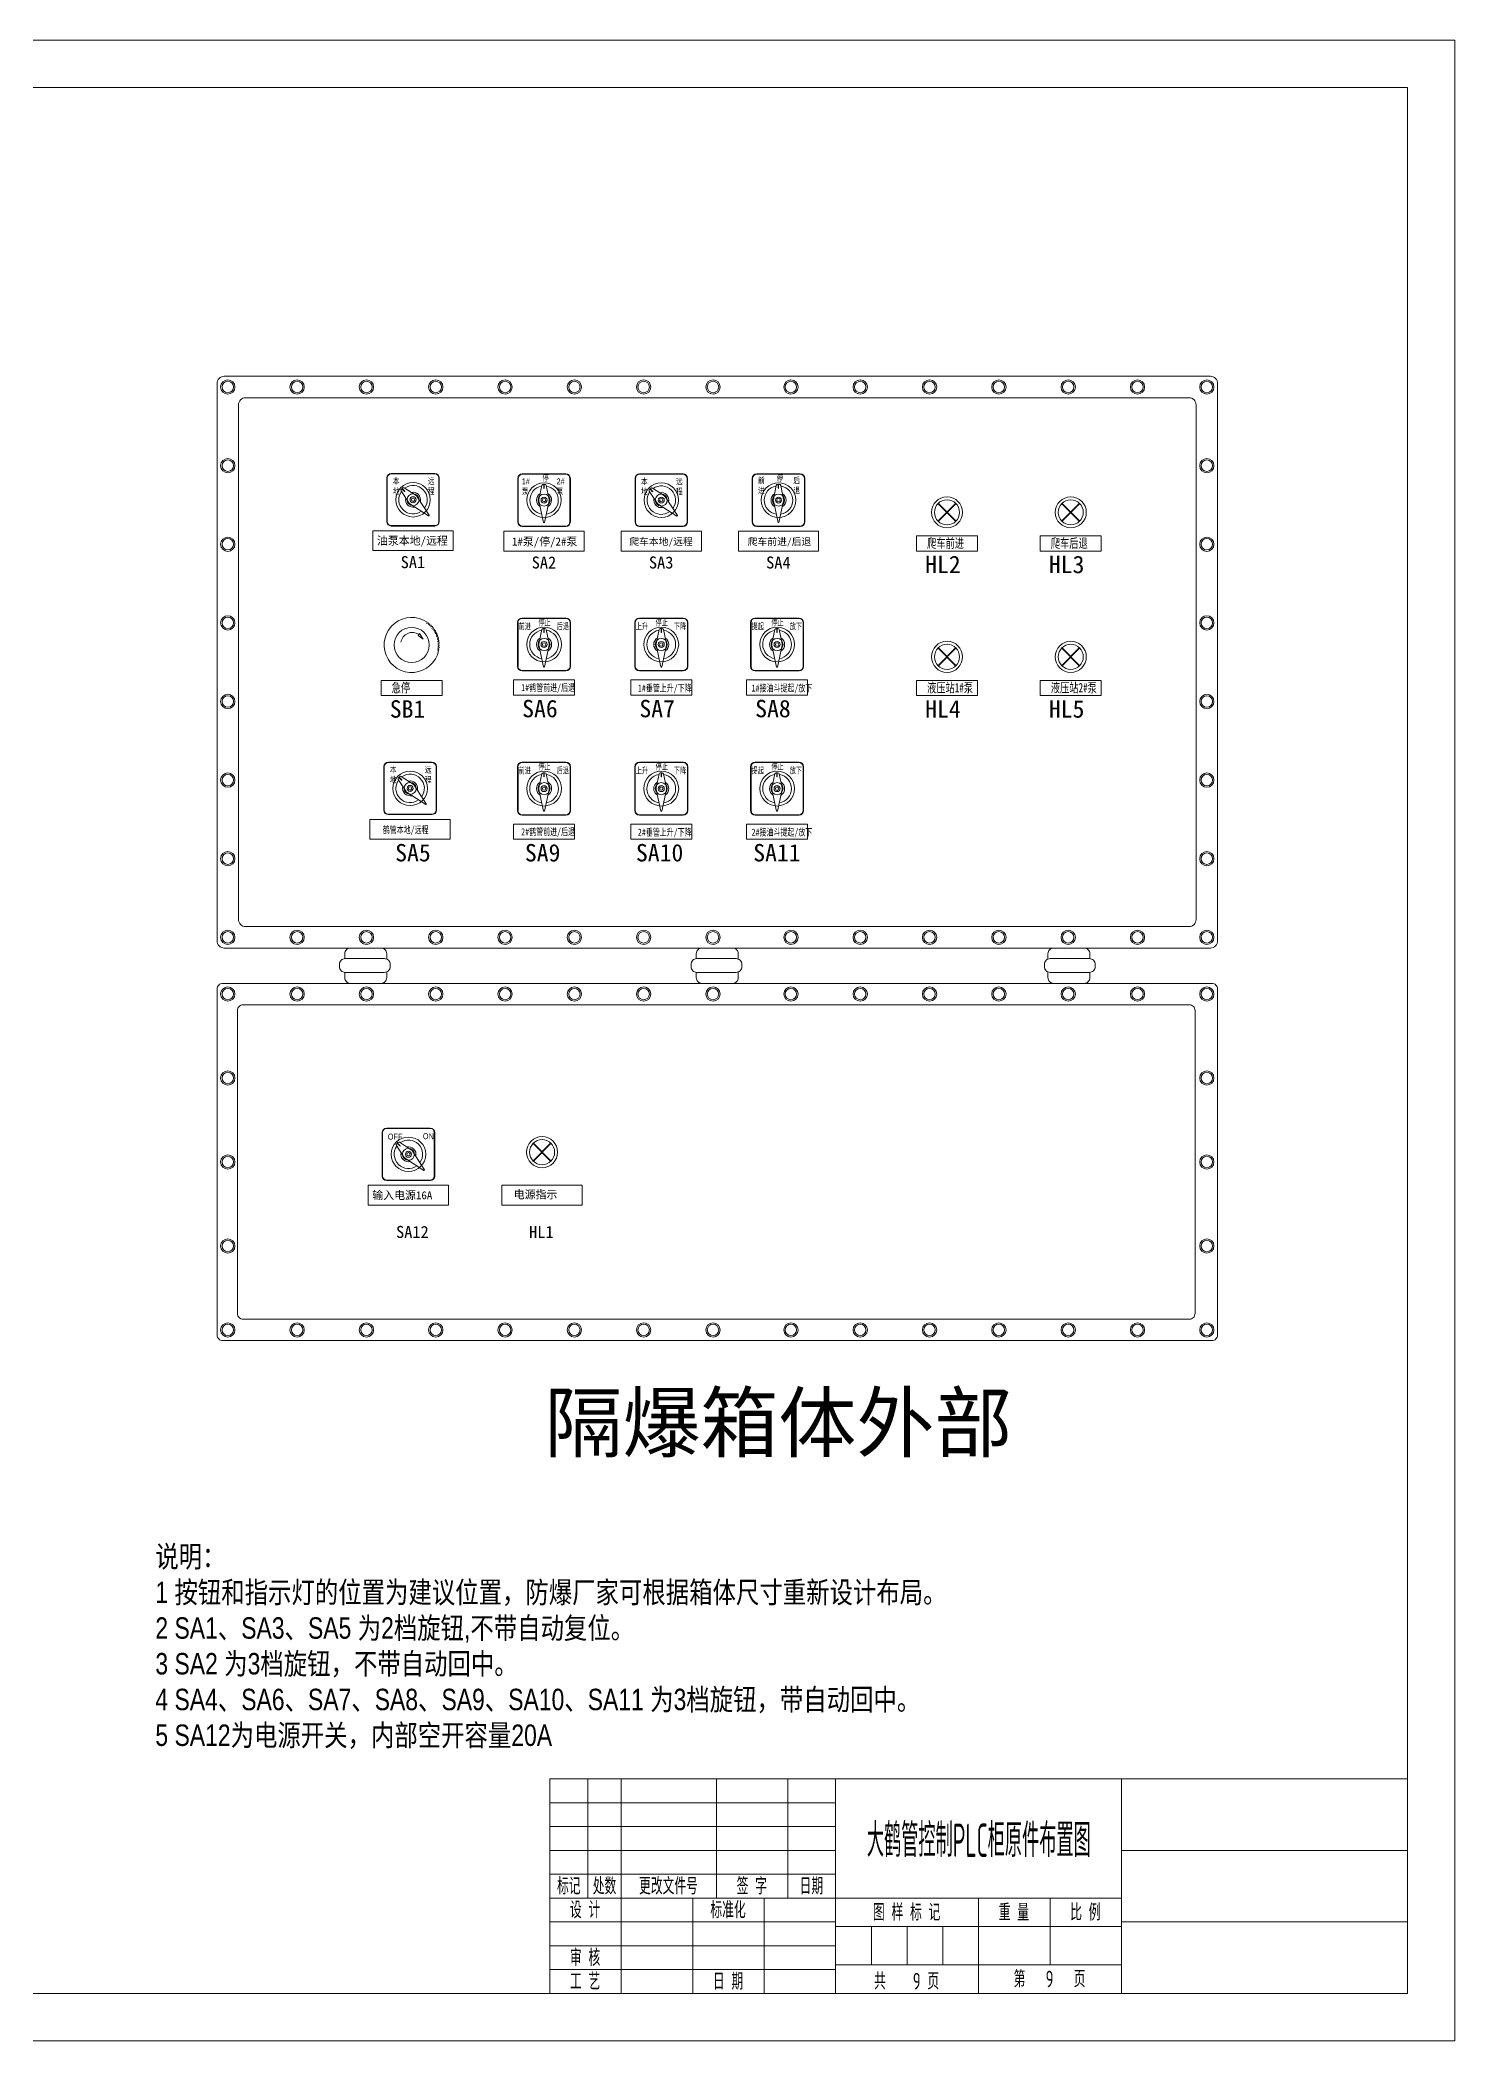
# Model space of a CAD drawing. Header units: millimetres. Extents: x 32721 to 72822, y 57624 to 123188.
# Drawn here: x 39430 to 41410, y 57624 to 60424 of the extents above; entities that cross this region are included whole.
import ezdxf
from ezdxf.enums import TextEntityAlignment as Align

# ---------------------------------------------------------------- set-up
doc = ezdxf.new("R2010")
doc.units = ezdxf.units.MM
doc.header["$LTSCALE"] = 10
doc.layers.get('0').update_dxf_attribs({"lineweight": 18})
for name, color, linetype, lineweight in [('1轮廓实线层', 7, 'Continuous', 18), ('2细线层', 4, 'Continuous', 18), ('6文字层', 3, 'Continuous', 18), ('图框层', 7, 'Continuous', 18), ('尺寸线层', 3, 'Continuous', 18)]:
    doc.layers.add(name, color=color, linetype=linetype, lineweight=lineweight)
doc.styles.add('FS', font='')
doc.styles.add('PC_TEXTSTYLE', font='', dxfattribs={"width": 0.8})
doc.styles.get("Standard").update_dxf_attribs({"font": 'isocp.shx', "width": 0.707, "bigfont": 'hztxt.shx'})
doc.styles.add('宋体', font='')
doc.styles.add('长仿宋', font='', dxfattribs={"width": 0.7})
doc.styles.get('FS').set_extended_font_data('宋体')
doc.styles.get('PC_TEXTSTYLE').set_extended_font_data('幼圆')
doc.styles.get('宋体').set_extended_font_data('宋体')
doc.styles.get('长仿宋').set_extended_font_data('宋体')

# ---------------------------------------------------------------- blocks, each defined once
blk = doc.blocks.new('本地远程')
for p, q in [((-35, 29), (-35, -29)), ((-34.5, -29), (-34.5, 29)), ((29, 35), (-29, 35)), ((-29, 34.5), (29, 34.5)), ((34.5, 29), (34.5, -29)), ((35, -29), (35, 29)), ((-5.5, -4.1), (-16, 11.8)), ((-14.1, 15.6), (-15.6, 14.1)), ((-15, 14.7), (-11.5, 11.1)), ((-14.7, 15), (-11.1, 11.5)), ((-11.8, 16), (4.1, 5.5)), ((21.5, -20.7), (5.5, 4.1)), ((-4.1, -5.5), (20.7, -21.5)), ((20.9, -21.5), (21.5, -20.9)), ((29, -34.5), (-29, -34.5)), ((-29, -35), (29, -35))]:
    blk.add_line(p, q)
for radius in [23, 8, 4, 2.25]:
    blk.add_circle((0, 0), radius)
for centre, radius, start, end in [((-29, 29), 6, 90, 180), ((-29, 29), 5.5, 90, 180), ((29, 29), 6, 0, 90), ((29, 29), 5.5, 360, 90), ((0, 0), 19, 144.8684, 305.9981), ((-14.2, 12.7), 2, 135, 206.5651), ((-12.7, 14.2), 2, 63.4349, 135), ((-11.3, 11.3), 0.25, 225, 45), ((0, 0), 19, 324.0019, 125.1316), ((0, 0), 10, 166.6435, 283.8145), ((0, 0), 10, 346.1855, 103.3565), ((1.3, 1.3), 5, 32.9777, 56.6397), ((-1.3, -1.3), 5, 213.3603, 237.0223), ((20.8, -21.3), 0.2, 237.1169, 315), ((21.3, -20.8), 0.2, 315, 32.8831), ((-29, -29), 6, 180, 270), ((-29, -29), 5.5, 180, 270), ((29, -29), 5.5, 270, 360), ((29, -29), 6, 270, 360)]:
    blk.add_arc(centre, radius, start, end)
at = {"char_height": 8, "attachment_point": 1, "style": 'PC_TEXTSTYLE'}
for s, insert, width in [('本地', (-27.1, 28.9), 14.149), ('远程', (19.6, 28.9), 15.64)]:
    blk.add_mtext(s, dxfattribs=dict(at, insert=insert, width=width))
blk = doc.blocks.new('液压泵旋钮')
for p, q in [((-35, 29), (-35, -29)), ((-34.5, -29), (-34.5, 29)), ((29, 35), (-29, 35)), ((-29, 34.5), (29, 34.5)), ((34.5, 29), (34.5, -29)), ((35, -29), (35, 29)), ((-6.8, 1), (-3, 19.6)), ((1.1, 21), (-1.1, 21)), ((-0.3, 21), (-0.3, 15.9)), ((0.2, 21), (0.2, 15.9)), ((3, 19.6), (6.8, 1)), ((-6.8, -1), (-0.6, -29.8)), ((0.6, -29.8), (6.8, -1)), ((29, -34.5), (-29, -34.5)), ((-29, -35), (29, -35)), ((-0.4, -30), (0.4, -30))]:
    blk.add_line(p, q)
for radius in [23, 8, 4, 2.25]:
    blk.add_circle((0, 0), radius)
for centre, radius, start, end in [((-29, 29), 6, 90, 180), ((-29, 29), 5.5, 90, 180), ((29, 29), 6, 0, 90), ((29, 29), 5.5, 360, 90), ((0, 0), 19, 99.8684, 260.9981), ((0, 0), 10, 121.6435, 238.8145), ((-1.9, 0), 5, 168.3603, 192.0223), ((-1.1, 19), 2, 90, 161.5651), ((0, 15.9), 0.25, 180, 0), ((1.1, 19), 2, 18.4349, 90), ((0, 0), 19, 279.0019, 80.1316), ((0, 0), 10, 301.1855, 58.3565), ((1.9, 0), 5, 347.9777, 11.6397), ((-29, -29), 6, 180, 270), ((-29, -29), 5.5, 180, 270), ((-0.4, -29.8), 0.2, 192.1169, 270), ((0.4, -29.8), 0.2, 270, 347.8831), ((29, -29), 5.5, 270, 360), ((29, -29), 6, 270, 360)]:
    blk.add_arc(centre, radius, start, end)
at = {"char_height": 8, "attachment_point": 1, "style": 'PC_TEXTSTYLE'}
for s, insert, width in [('1#泵', (-29.8, 28.9), 14.149), ('停', (-2.4, 33.6), 11), ('2#泵', (16.6, 28.9), 15.64)]:
    blk.add_mtext(s, dxfattribs=dict(at, insert=insert, width=width))
blk = doc.blocks.new('爬车旋钮')
for p, q in [((-35, 29), (-35, -29)), ((-34.5, -29), (-34.5, 29)), ((29, 35), (-29, 35)), ((-29, 34.5), (29, 34.5)), ((34.5, 29), (34.5, -29)), ((35, -29), (35, 29)), ((-6.8, 1), (-3, 19.6)), ((1.1, 21), (-1.1, 21)), ((-0.3, 21), (-0.3, 15.9)), ((0.2, 21), (0.2, 15.9)), ((3, 19.6), (6.8, 1)), ((-6.8, -1), (-0.6, -29.8)), ((0.6, -29.8), (6.8, -1)), ((29, -34.5), (-29, -34.5)), ((-29, -35), (29, -35)), ((-0.4, -30), (0.4, -30))]:
    blk.add_line(p, q)
for radius in [23, 8, 4, 2.25]:
    blk.add_circle((0, 0), radius)
for centre, radius, start, end in [((-29, 29), 6, 90, 180), ((-29, 29), 5.5, 90, 180), ((29, 29), 6, 0, 90), ((29, 29), 5.5, 360, 90), ((0, 0), 19, 99.8684, 260.9981), ((0, 0), 10, 121.6435, 238.8145), ((-1.9, 0), 5, 168.3603, 192.0223), ((-1.1, 19), 2, 90, 161.5651), ((0, 15.9), 0.25, 180, 0), ((1.1, 19), 2, 18.4349, 90), ((0, 0), 19, 279.0019, 80.1316), ((0, 0), 10, 301.1855, 58.3565), ((1.9, 0), 5, 347.9777, 11.6397), ((-29, -29), 6, 180, 270), ((-29, -29), 5.5, 180, 270), ((-0.4, -29.8), 0.2, 192.1169, 270), ((0.4, -29.8), 0.2, 270, 347.8831), ((29, -29), 5.5, 270, 360), ((29, -29), 6, 270, 360)]:
    blk.add_arc(centre, radius, start, end)
at = {"char_height": 8, "width": 11, "attachment_point": 1, "style": 'PC_TEXTSTYLE'}
for s, insert in [('前进', (-27.3, 30.2)), ('停', (-2.4, 33.6)), ('后退', (19.8, 30.2))]:
    blk.add_mtext(s, dxfattribs=dict(at, insert=insert))
blk = doc.blocks.new('急停')
for p, q in [((9.5, 13.8), (9.3, 12.9)), ((9.3, 12.9), (10.2, 13.3)), ((10.4, 13.1), (10.2, 12.2)), ((4.2, 5.9), (3.7, 5.4)), ((3.7, 5.4), (7, 2.9)), ((4.6, 6.5), (4.2, 5.9)), ((7, 2.9), (4.6, 6.5)), ((10.2, 12.2), (11, 12.6)), ((11.2, 12.4), (10.9, 11.6)), ((10.9, 11.6), (11.8, 11.9)), ((12, 11.7), (11.7, 10.8)), ((11.7, 10.8), (12.6, 11.1)), ((12.8, 10.9), (12.4, 10)), ((12.4, 10), (13.3, 10.2)), ((13.5, 10), (13, 9.2)), ((13, 9.2), (14, 9.3)), ((14.1, 9.1), (13.6, 8.3)), ((13.6, 8.3), (14.6, 8.4)), ((14.7, 8.2), (14.2, 7.5)), ((14.2, 7.5), (15.1, 7.5)), ((15.2, 7.2), (14.6, 6.5)), ((14.6, 6.5), (15.6, 6.5)), ((15.7, 6.2), (15.1, 5.6)), ((15.1, 5.6), (16, 5.5)), ((16.1, 5.2), (15.4, 4.6)), ((15.4, 4.6), (16.3, 4.4)), ((16.4, 4.1), (15.7, 3.6)), ((15.7, 3.6), (16.6, 3.4)), ((16.7, 3.1), (16, 2.6)), ((16, 2.6), (16.8, 2.3)), ((16.9, 2), (16.1, 1.5)), ((16.1, 1.5), (17, 1.2)), ((17, 0.9), (16.2, 0.5)), ((16.2, 0.5), (17.1, 0.1)), ((16.9, -3.5), (16, -3.7)), ((16, -3.7), (16.7, -4.3)), ((17, -2.4), (16.1, -2.7)), ((16.1, -2.7), (16.9, -3.2)), ((17.1, -1.3), (16.2, -1.6)), ((16.2, -1.6), (17, -2.1)), ((17.1, -0.2), (16.3, -0.6)), ((16.3, -0.6), (17.1, -1))]:
    blk.add_line(p, q)
blk.add_circle((-0.4, -0.7), 11.2)
for centre, radius, start, end in [((-0.4, -0.7), 17.5, 55.5124, 348.0594), ((-0.4, -0.7), 17.5, 51.9124, 52.8594), ((0, 0), 7.26, 55.0086, 172.0809), ((-0.4, -0.7), 17.5, 48.3124, 49.2594), ((-0.4, -0.7), 17.5, 44.7124, 45.6594), ((-0.4, -0.7), 17.5, 41.1124, 42.0594), ((-0.4, -0.7), 17.5, 37.5124, 38.4594), ((-0.4, -0.7), 17.5, 33.9124, 34.8594), ((-0.4, -0.7), 17.5, 30.3124, 31.2594), ((-0.4, -0.7), 17.5, 26.7124, 27.6594), ((-0.4, -0.7), 17.5, 23.1124, 24.0594), ((-0.4, -0.7), 17.5, 19.5124, 20.4594), ((-0.4, -0.7), 17.5, 15.9124, 16.8594), ((-0.4, -0.7), 17.5, 12.3124, 13.2594), ((-0.4, -0.7), 17.5, 8.7124, 9.6594), ((-0.4, -0.7), 17.5, 5.1124, 6.0594), ((-0.4, -0.7), 17.5, 1.5124, 2.4594), ((-0.4, -0.7), 17.5, 350.7124, 351.6594), ((-0.4, -0.7), 17.5, 354.3124, 355.2594), ((-0.4, -0.7), 17.5, 357.9124, 358.8594)]:
    blk.add_arc(centre, radius, start, end)

msp = doc.modelspace()

# ---------------------------------------------------------------- linework, layer by layer
at = {"lineweight": 40}
for p, q in [((40686.29, 59775.5), (40711.12, 59750.68)), ((40686.29, 59750.68), (40711.12, 59775.5)), ((40859.49, 59775.5), (40884.32, 59750.68)), ((40859.49, 59750.68), (40884.32, 59775.5)), ((40686.29, 59573.26), (40711.12, 59548.44)), ((40686.29, 59548.44), (40711.12, 59573.26)), ((40859.49, 59573.26), (40884.32, 59548.44)), ((40859.49, 59548.44), (40884.32, 59573.26)), ((40119.67, 58880.18), (40144.5, 58855.35)), ((40119.67, 58855.35), (40144.5, 58880.18))]:
    msp.add_line(p, q, dxfattribs=at)
for p, q in [((40165.54, 59615.22), (40104.2, 59615.22)), ((40104.2, 59614.69), (40165.54, 59614.69)), ((40329.56, 59615.22), (40268.23, 59615.22)), ((40268.23, 59614.69), (40329.56, 59614.69)), ((40491.61, 59615.2), (40430.27, 59615.2)), ((40430.27, 59614.67), (40491.61, 59614.67)), ((40097.86, 59608.87), (40097.86, 59547.53)), ((40098.39, 59547.53), (40098.39, 59608.87)), ((40127.69, 59579.29), (40131.74, 59598.96)), ((40135.99, 59600.41), (40133.75, 59600.41)), ((40134.61, 59600.41), (40134.61, 59595.07)), ((40135.14, 59600.41), (40135.14, 59595.07)), ((40138, 59598.96), (40142.05, 59579.29)), ((40171.36, 59608.87), (40171.36, 59547.53)), ((40171.89, 59547.53), (40171.89, 59608.87)), ((40261.88, 59608.87), (40261.88, 59547.53)), ((40262.41, 59547.53), (40262.41, 59608.87)), ((40291.72, 59579.29), (40295.77, 59598.96)), ((40300.01, 59600.41), (40297.78, 59600.41)), ((40298.63, 59600.41), (40298.63, 59595.07)), ((40299.16, 59600.41), (40299.16, 59595.07)), ((40302.02, 59598.96), (40306.07, 59579.29)), ((40335.38, 59608.87), (40335.38, 59547.53)), ((40335.91, 59547.53), (40335.91, 59608.87)), ((40423.93, 59608.85), (40423.93, 59547.51)), ((40424.46, 59547.51), (40424.46, 59608.85)), ((40453.76, 59579.27), (40457.82, 59598.95)), ((40462.06, 59600.39), (40459.82, 59600.39)), ((40460.68, 59600.39), (40460.68, 59595.05)), ((40461.21, 59600.39), (40461.21, 59595.05)), ((40464.07, 59598.95), (40468.12, 59579.27)), ((40497.43, 59608.85), (40497.43, 59547.51)), ((40497.96, 59547.51), (40497.96, 59608.85)), ((40127.7, 59577.12), (40134.24, 59546.67)), ((40135.51, 59546.67), (40142.04, 59577.12)), ((40291.72, 59577.12), (40298.26, 59546.67)), ((40299.53, 59546.67), (40306.07, 59577.12)), ((40453.77, 59577.1), (40460.31, 59546.65)), ((40461.58, 59546.65), (40468.11, 59577.1)), ((40165.54, 59541.72), (40104.2, 59541.72)), ((40104.2, 59541.19), (40165.54, 59541.19)), ((40134.44, 59546.5), (40135.3, 59546.5)), ((40329.56, 59541.72), (40268.23, 59541.72)), ((40268.23, 59541.19), (40329.56, 59541.19)), ((40298.47, 59546.5), (40299.32, 59546.5)), ((40491.61, 59541.7), (40430.27, 59541.7)), ((40430.27, 59541.17), (40491.61, 59541.17)), ((40460.51, 59546.48), (40461.37, 59546.48)), ((40097.86, 59407.15), (40097.86, 59345.81)), ((40098.39, 59345.81), (40098.39, 59407.15)), ((40165.54, 59413.5), (40104.2, 59413.5)), ((40104.2, 59412.97), (40165.54, 59412.97)), ((40127.69, 59377.57), (40131.74, 59397.24)), ((40135.99, 59398.69), (40133.75, 59398.69)), ((40134.61, 59398.69), (40134.61, 59393.35)), ((40135.14, 59398.69), (40135.14, 59393.35)), ((40138, 59397.24), (40142.05, 59377.57)), ((40171.36, 59407.15), (40171.36, 59345.81)), ((40171.89, 59345.81), (40171.89, 59407.15)), ((40261.88, 59407.15), (40261.88, 59345.81)), ((40262.41, 59345.81), (40262.41, 59407.15)), ((40329.56, 59413.5), (40268.23, 59413.5)), ((40268.23, 59412.97), (40329.56, 59412.97)), ((40291.72, 59377.57), (40295.77, 59397.24)), ((40300.01, 59398.69), (40297.78, 59398.69)), ((40298.63, 59398.69), (40298.63, 59393.35)), ((40299.16, 59398.69), (40299.16, 59393.35)), ((40302.02, 59397.24), (40306.07, 59377.57)), ((40335.38, 59407.15), (40335.38, 59345.81)), ((40335.91, 59345.81), (40335.91, 59407.15)), ((40423.93, 59407.13), (40423.93, 59345.79)), ((40424.46, 59345.79), (40424.46, 59407.13)), ((40491.61, 59413.48), (40430.27, 59413.48)), ((40430.27, 59412.95), (40491.61, 59412.95)), ((40453.76, 59377.55), (40457.82, 59397.23)), ((40462.06, 59398.67), (40459.82, 59398.67)), ((40460.68, 59398.67), (40460.68, 59393.33)), ((40461.21, 59398.67), (40461.21, 59393.33)), ((40464.07, 59397.23), (40468.12, 59377.55)), ((40497.43, 59407.13), (40497.43, 59345.79)), ((40497.96, 59345.79), (40497.96, 59407.13)), ((40127.7, 59375.4), (40134.24, 59344.95)), ((40135.51, 59344.95), (40142.04, 59375.4)), ((40291.72, 59375.4), (40298.26, 59344.95)), ((40299.53, 59344.95), (40306.07, 59375.4)), ((40453.77, 59375.38), (40460.31, 59344.93)), ((40461.58, 59344.93), (40468.11, 59375.38)), ((40165.54, 59340), (40104.2, 59340)), ((40104.2, 59339.47), (40165.54, 59339.47)), ((40134.44, 59344.78), (40135.3, 59344.78)), ((40329.56, 59340), (40268.23, 59340)), ((40268.23, 59339.47), (40329.56, 59339.47)), ((40298.47, 59344.78), (40299.32, 59344.78)), ((40491.61, 59339.98), (40430.27, 59339.98)), ((40430.27, 59339.45), (40491.61, 59339.45)), ((40460.51, 59344.76), (40461.37, 59344.76)), ((39908.32, 58895.24), (39908.32, 58834.34)), ((39908.84, 58834.34), (39908.84, 58895.24)), ((39975.52, 58901.54), (39914.62, 58901.54)), ((39914.62, 58901.01), (39975.52, 58901.01)), ((39981.29, 58895.24), (39981.29, 58834.34)), ((39981.82, 58834.34), (39981.82, 58895.24)), ((39939.27, 58860.51), (39928.3, 58877.17)), ((39930.26, 58881.17), (39928.69, 58879.59)), ((39929.29, 58880.2), (39933.04, 58876.44)), ((39929.66, 58880.57), (39933.41, 58876.82)), ((39932.69, 58881.56), (39949.35, 58870.59)), ((39940.8, 58858.99), (39966.76, 58842.2)), ((39967.65, 58843.1), (39950.87, 58869.06)), ((39975.52, 58828.56), (39914.62, 58828.56)), ((39914.62, 58828.04), (39975.52, 58828.04)), ((39967.03, 58842.23), (39967.63, 58842.83))]:
    msp.add_line(p, q)
for centre, radius in [((40134.87, 59578.2), 24.32), ((40134.87, 59578.2), 8.46), ((40298.89, 59578.2), 24.32), ((40298.89, 59578.2), 8.46), ((40460.94, 59578.18), 24.32), ((40460.94, 59578.18), 8.46), ((40134.87, 59578.2), 4.23), ((40134.87, 59578.2), 2.38), ((40298.89, 59578.2), 4.23), ((40298.89, 59578.2), 2.38), ((40460.94, 59578.18), 4.23), ((40460.94, 59578.18), 2.38), ((40134.87, 59376.48), 24.32), ((40298.89, 59376.48), 24.32), ((40460.94, 59376.46), 24.32), ((40134.87, 59376.48), 8.46), ((40134.87, 59376.48), 4.23), ((40134.87, 59376.48), 2.38), ((40298.89, 59376.48), 8.46), ((40298.89, 59376.48), 4.23), ((40298.89, 59376.48), 2.38), ((40460.94, 59376.46), 8.46), ((40460.94, 59376.46), 4.23), ((40460.94, 59376.46), 2.38), ((39945.07, 58864.79), 24.15), ((39945.07, 58864.79), 8.4), ((39945.07, 58864.79), 4.2), ((39945.07, 58864.79), 2.36)]:
    msp.add_circle(centre, radius)
for centre, radius, start, end in [((40104.2, 59608.87), 6.35, 90, 180), ((40104.2, 59608.87), 5.82, 90, 180), ((40165.54, 59608.87), 6.35, 360, 90), ((40165.54, 59608.87), 5.82, 360, 90), ((40268.23, 59608.87), 6.35, 90, 180), ((40268.23, 59608.87), 5.82, 90, 180), ((40329.56, 59608.87), 6.35, 360, 90), ((40329.56, 59608.87), 5.82, 360, 90), ((40430.27, 59608.85), 6.35, 90, 180), ((40430.27, 59608.85), 5.82, 90, 180), ((40491.61, 59608.85), 6.35, 360, 90), ((40491.61, 59608.85), 5.82, 360, 90), ((40134.87, 59578.2), 20.09, 99.86844, 260.99807), ((40134.87, 59578.2), 10.58, 121.64347, 238.81453), ((40133.75, 59598.3), 2.12, 90, 161.56505), ((40134.87, 59595.07), 0.264, 180, 360), ((40135.99, 59598.3), 2.12, 18.43495, 90), ((40134.87, 59578.2), 20.09, 279.00193, 80.13156), ((40134.87, 59578.2), 10.58, 301.18547, 58.35653), ((40298.89, 59578.2), 20.09, 99.86844, 260.99807), ((40298.89, 59578.2), 10.58, 121.64347, 238.81453), ((40297.78, 59598.3), 2.12, 90, 161.56505), ((40298.89, 59595.07), 0.264, 180, 360), ((40300.01, 59598.3), 2.12, 18.43495, 90), ((40298.89, 59578.2), 20.09, 279.00193, 80.13156), ((40298.89, 59578.2), 10.58, 301.18547, 58.35653), ((40460.94, 59578.18), 20.09, 99.86844, 260.99807), ((40460.94, 59578.18), 10.58, 121.64347, 238.81453), ((40459.82, 59598.28), 2.12, 90, 161.56505), ((40460.94, 59595.05), 0.264, 180, 360), ((40462.06, 59598.28), 2.12, 18.43495, 90), ((40460.94, 59578.18), 20.09, 279.00193, 80.13156), ((40460.94, 59578.18), 10.58, 301.18547, 58.35653), ((40132.87, 59578.22), 5.29, 168.36027, 192.02235), ((40136.87, 59578.22), 5.29, 347.97765, 11.63973), ((40296.89, 59578.22), 5.29, 168.36027, 192.02235), ((40300.9, 59578.22), 5.29, 347.97765, 11.63973), ((40458.94, 59578.2), 5.29, 168.36027, 192.02235), ((40462.94, 59578.2), 5.29, 347.97765, 11.63973), ((40104.2, 59547.53), 6.35, 180, 270), ((40104.2, 59547.53), 5.82, 180, 270), ((40134.44, 59546.71), 0.212, 192.11694, 270), ((40135.3, 59546.71), 0.212, 270, 347.88306), ((40165.54, 59547.53), 5.82, 270, 360), ((40165.54, 59547.53), 6.35, 270, 360), ((40268.23, 59547.53), 6.35, 180, 270), ((40268.23, 59547.53), 5.82, 180, 270), ((40298.47, 59546.71), 0.212, 192.11694, 270), ((40299.32, 59546.71), 0.212, 270, 347.88306), ((40329.56, 59547.53), 5.82, 270, 0), ((40329.56, 59547.53), 6.35, 270, 0), ((40430.27, 59547.51), 6.35, 180, 270), ((40430.27, 59547.51), 5.82, 180, 270), ((40460.51, 59546.69), 0.212, 192.11694, 270), ((40461.37, 59546.69), 0.212, 270, 347.88306), ((40491.61, 59547.51), 5.82, 270, 0), ((40491.61, 59547.51), 6.35, 270, 0), ((40104.2, 59407.15), 6.35, 90, 180), ((40104.2, 59407.15), 5.82, 90, 180), ((40134.87, 59376.48), 20.09, 99.86844, 260.99807), ((40133.75, 59396.58), 2.12, 90, 161.56505), ((40134.87, 59393.35), 0.264, 180, 360), ((40135.99, 59396.58), 2.12, 18.43495, 90), ((40134.87, 59376.48), 20.09, 279.00193, 80.13156), ((40165.54, 59407.15), 6.35, 0, 90), ((40165.54, 59407.15), 5.82, 0, 90), ((40268.23, 59407.15), 6.35, 90, 180), ((40268.23, 59407.15), 5.82, 90, 180), ((40298.89, 59376.48), 20.09, 99.86844, 260.99807), ((40297.78, 59396.58), 2.12, 90, 161.56505), ((40298.89, 59393.35), 0.264, 180, 360), ((40300.01, 59396.58), 2.12, 18.43495, 90), ((40298.89, 59376.48), 20.09, 279.00193, 80.13156), ((40329.56, 59407.15), 6.35, 0, 90), ((40329.56, 59407.15), 5.82, 0, 90), ((40430.27, 59407.13), 6.35, 90, 180), ((40430.27, 59407.13), 5.82, 90, 180), ((40460.94, 59376.46), 20.09, 99.86844, 260.99807), ((40459.82, 59396.56), 2.12, 90, 161.56505), ((40460.94, 59393.33), 0.264, 180, 360), ((40462.06, 59396.56), 2.12, 18.43495, 90), ((40460.94, 59376.46), 20.09, 279.00193, 80.13156), ((40491.61, 59407.13), 6.35, 0, 90), ((40491.61, 59407.13), 5.82, 0, 90), ((40134.87, 59376.48), 10.58, 121.64347, 238.81453), ((40132.87, 59376.5), 5.29, 168.36027, 192.02235), ((40134.87, 59376.48), 10.58, 301.18547, 58.35653), ((40136.87, 59376.5), 5.29, 347.97765, 11.63973), ((40298.89, 59376.48), 10.58, 121.64347, 238.81453), ((40296.89, 59376.5), 5.29, 168.36027, 192.02235), ((40298.89, 59376.48), 10.58, 301.18547, 58.35653), ((40300.9, 59376.5), 5.29, 347.97765, 11.63973), ((40460.94, 59376.46), 10.58, 121.64347, 238.81453), ((40458.94, 59376.48), 5.29, 168.36027, 192.02235), ((40460.94, 59376.46), 10.58, 301.18547, 58.35653), ((40462.94, 59376.48), 5.29, 347.97765, 11.63973), ((40104.2, 59345.81), 6.35, 180, 270), ((40104.2, 59345.81), 5.82, 180, 270), ((40134.44, 59344.99), 0.212, 192.11694, 270), ((40135.3, 59344.99), 0.212, 270, 347.88306), ((40165.54, 59345.81), 5.82, 270, 0), ((40165.54, 59345.81), 6.35, 270, 0), ((40268.23, 59345.81), 6.35, 180, 270), ((40268.23, 59345.81), 5.82, 180, 270), ((40298.47, 59344.99), 0.212, 192.11694, 270), ((40299.32, 59344.99), 0.212, 270, 347.88306), ((40329.56, 59345.81), 5.82, 270, 0), ((40329.56, 59345.81), 6.35, 270, 0), ((40430.27, 59345.79), 6.35, 180, 270), ((40430.27, 59345.79), 5.82, 180, 270), ((40460.51, 59344.97), 0.212, 192.11694, 270), ((40461.37, 59344.97), 0.212, 270, 347.88306), ((40491.61, 59345.79), 5.82, 270, 0), ((40491.61, 59345.79), 6.35, 270, 0), ((39914.62, 58895.24), 6.3, 90, 180), ((39914.62, 58895.24), 5.77, 90, 180), ((39945.07, 58864.79), 19.95, 324.00193, 125.13156), ((39975.52, 58895.24), 6.3, 0, 90), ((39975.52, 58895.24), 5.77, 0, 90), ((39945.07, 58864.79), 19.95, 144.86844, 305.99807), ((39930.18, 58878.11), 2.1, 135, 206.56505), ((39931.75, 58879.68), 2.1, 63.43495, 135), ((39933.23, 58876.63), 0.263, 225, 45), ((39945.07, 58864.79), 10.5, 166.64347, 283.81453), ((39943.65, 58863.4), 5.25, 213.36027, 237.02235), ((39945.07, 58864.79), 10.5, 346.18547, 103.35653), ((39946.46, 58866.21), 5.25, 32.97765, 56.63973), ((39914.62, 58834.34), 6.3, 180, 270), ((39914.62, 58834.34), 5.77, 180, 270), ((39966.88, 58842.38), 0.21, 237.11694, 315), ((39967.48, 58842.98), 0.21, 315, 32.88306), ((39975.52, 58834.34), 5.77, 270, 360), ((39975.52, 58834.34), 6.3, 270, 0)]:
    msp.add_arc(centre, radius, start, end)
at = {"layer": '1轮廓实线层'}
for p, q in [((39687.29, 59953.43), (41067.29, 59953.43)), ((39717.29, 59923.43), (41037.29, 59923.43)), ((39717.29, 59183.43), (41037.29, 59183.43)), ((40490.2, 59104.01), (41069.29, 59104.01)), ((39713.78, 59074.01), (41037.78, 59074.01)), ((39713.78, 58634.01), (41037.78, 58634.01)), ((39685.29, 58604.01), (41069.29, 58604.01)), ((41342.86, 57990.69), (40142.86, 57990.69)), ((40142.86, 57690.69), (40142.86, 57990.69)), ((40142.86, 57690.69), (41342.86, 57690.69))]:
    msp.add_line(p, q, dxfattribs=at)
for points in [[(41067.29, 59153.43), (39687.29, 59153.43, -0.4142136), (39677.29, 59163.43), (39677.29, 59943.43, -0.4142136), (39687.29, 59953.43)], [(41067.29, 59953.43, -0.4142136), (41077.29, 59943.43), (41077.29, 59163.43, -0.4142136), (41067.29, 59153.43)], [(39717.29, 59183.43, -0.4142136), (39707.29, 59193.43), (39707.29, 59913.43, -0.4142136), (39717.29, 59923.43)], [(41037.29, 59923.43, -0.4142136), (41047.29, 59913.43), (41047.29, 59193.43, -0.4142136), (41037.29, 59183.43)], [(39855.93, 59138.62), (39855.93, 59145.43, -0.4142136), (39863.93, 59153.43), (39906.67, 59153.43, -0.4142136), (39914.67, 59145.43), (39914.67, 59138.01)], [(40347.92, 59138.62), (40347.92, 59145.43, -0.4142136), (40355.92, 59153.43), (40398.66, 59153.43, -0.4142136), (40406.66, 59145.43), (40406.66, 59138.01)], [(40898.65, 59138.62), (40898.65, 59145.43, 0.4142136), (40890.65, 59153.43), (40847.92, 59153.43, 0.4142136), (40839.92, 59145.43), (40839.92, 59138.01)], [(39914.67, 59119.92), (39914.67, 59112.01, -0.4142136), (39906.67, 59104.01), (39863.93, 59104.01, -0.4142136), (39855.93, 59112.01), (39855.93, 59119.31)], [(40406.66, 59119.92), (40406.66, 59112.01, -0.4142136), (40398.66, 59104.01), (40355.92, 59104.01, -0.4142136), (40347.92, 59112.01), (40347.92, 59119.31)], [(40839.92, 59119.92), (40839.92, 59112.01, 0.4142136), (40847.92, 59104.01), (40890.65, 59104.01, 0.4142136), (40898.65, 59112.01), (40898.65, 59119.31)], [(39685.29, 58604.01, -0.4142136), (39677.29, 58612.01), (39677.29, 59096.01, -0.4142136), (39685.29, 59104.01), (40490.2, 59104.01)], [(41069.29, 59104.01, -0.4142136), (41077.29, 59096.01), (41077.29, 58612.01, -0.4142136), (41069.29, 58604.01)], [(39713.78, 58634.01, -0.4142136), (39705.78, 58642.01), (39705.78, 59066.01, -0.4142136), (39713.78, 59074.01)], [(41037.78, 59074.01, -0.4142136), (41045.78, 59066.01), (41045.78, 58642.01, -0.4142136), (41037.78, 58634.01)]]:
    msp.add_lwpolyline(points, format="xyb", dxfattribs=at)
for points in [[(39895.36, 59737.3), (40007.74, 59737.3), (40007.74, 59709.48), (39895.36, 59709.48)], [(40078.68, 59736.77), (40191.06, 59736.77), (40191.06, 59708.96), (40078.68, 59708.96)], [(40242.71, 59736.77), (40355.08, 59736.77), (40355.08, 59708.96), (40242.71, 59708.96)], [(40406.73, 59736.77), (40519.11, 59736.77), (40519.11, 59708.96), (40406.73, 59708.96)], [(40656, 59730.19), (40741.42, 59730.19), (40741.42, 59708.96), (40656, 59708.96)], [(40829.2, 59730.19), (40914.61, 59730.19), (40914.61, 59708.96), (40829.2, 59708.96)], [(40092.16, 59528.54), (40177.58, 59528.54), (40177.58, 59507.3), (40092.16, 59507.3)], [(40256.19, 59528.54), (40341.6, 59528.54), (40341.6, 59507.3), (40256.19, 59507.3)], [(40418.23, 59528.54), (40503.65, 59528.54), (40503.65, 59507.3), (40418.23, 59507.3)], [(39906.86, 59527.95), (39992.28, 59527.95), (39992.28, 59506.72), (39906.86, 59506.72)], [(40656, 59527.95), (40741.42, 59527.95), (40741.42, 59506.72), (40656, 59506.72)], [(40829.2, 59527.95), (40914.61, 59527.95), (40914.61, 59506.72), (40829.2, 59506.72)], [(39891.26, 59333.4), (40003.64, 59333.4), (40003.64, 59305.58), (39891.26, 59305.58)], [(40092.16, 59326.82), (40177.58, 59326.82), (40177.58, 59305.58), (40092.16, 59305.58)], [(40256.19, 59326.82), (40341.6, 59326.82), (40341.6, 59305.58), (40256.19, 59305.58)], [(40418.23, 59326.82), (40503.65, 59326.82), (40503.65, 59305.58), (40418.23, 59305.58)], [(39888.88, 58821.39), (40001.26, 58821.39), (40001.26, 58793.57), (39888.88, 58793.57)], [(40075.9, 58821.39), (40188.28, 58821.39), (40188.28, 58793.57), (40075.9, 58793.57)]]:
    msp.add_lwpolyline(points, close=True, dxfattribs=at)
for points in [[(39848.54, 59130.64, -0.4142136), (39856.54, 59138.64), (39911.55, 59138.64, -0.4142136), (39919.55, 59130.64), (39919.55, 59127.29, -0.4142136), (39911.55, 59119.29), (39856.54, 59119.29, -0.4142136), (39848.54, 59127.29)], [(40340.54, 59130.64, -0.4142136), (40348.54, 59138.64), (40403.54, 59138.64, -0.4142136), (40411.54, 59130.64), (40411.54, 59127.29, -0.4142136), (40403.54, 59119.29), (40348.54, 59119.29, -0.4142136), (40340.54, 59127.29)], [(40906.04, 59130.64, 0.4142136), (40898.04, 59138.64), (40843.03, 59138.64, 0.4142136), (40835.03, 59130.64), (40835.03, 59127.29, 0.4142136), (40843.03, 59119.29), (40898.04, 59119.29, 0.4142136), (40906.04, 59127.29)]]:
    msp.add_lwpolyline(points, format="xyb", close=True, dxfattribs=at)
for centre, radius in [((39692.29, 59938.43), 10), ((39789.29, 59938.43), 10), ((39886.29, 59938.43), 10), ((39983.29, 59938.43), 10), ((40080.29, 59938.43), 10), ((40177.29, 59938.43), 10), ((40274.29, 59938.43), 10), ((40371.29, 59938.43), 10), ((40480.29, 59938.43), 10), ((40577.29, 59938.43), 10), ((40674.29, 59938.43), 10), ((40771.29, 59938.43), 10), ((40868.29, 59938.43), 10), ((40965.29, 59938.43), 10), ((41062.29, 59938.43), 10), ((39692.29, 59938.43), 8), ((39789.29, 59938.43), 8), ((39886.29, 59938.43), 8), ((39983.29, 59938.43), 8), ((40080.29, 59938.43), 8), ((40177.29, 59938.43), 8), ((40274.29, 59938.43), 8), ((40371.29, 59938.43), 8), ((40480.29, 59938.43), 8), ((40577.29, 59938.43), 8), ((40674.29, 59938.43), 8), ((40771.29, 59938.43), 8), ((40868.29, 59938.43), 8), ((40965.29, 59938.43), 8), ((41062.29, 59938.43), 8), ((39692.29, 59828.43), 10), ((39692.29, 59828.43), 8), ((41062.29, 59828.43), 10), ((41062.29, 59828.43), 8), ((40698.71, 59763.09), 21.75), ((40698.71, 59763.09), 17.55), ((40871.9, 59763.09), 21.75), ((40871.9, 59763.09), 17.55), ((39692.29, 59718.43), 10), ((39692.29, 59718.43), 8), ((41062.29, 59718.43), 10), ((41062.29, 59718.43), 8), ((39692.29, 59608.43), 10), ((39692.29, 59608.43), 8), ((41062.29, 59608.43), 10), ((41062.29, 59608.43), 8), ((40698.71, 59560.85), 21.75), ((40698.71, 59560.85), 17.55), ((40871.9, 59560.85), 21.75), ((40871.9, 59560.85), 17.55), ((39692.29, 59498.43), 10), ((39692.29, 59498.43), 8), ((41062.29, 59498.43), 10), ((41062.29, 59498.43), 8), ((39692.29, 59388.43), 10), ((39692.29, 59388.43), 8), ((41062.29, 59388.43), 10), ((41062.29, 59388.43), 8), ((39692.29, 59278.43), 10), ((39692.29, 59278.43), 8), ((41062.29, 59278.43), 10), ((41062.29, 59278.43), 8), ((39692.29, 59168.43), 10), ((39692.29, 59168.43), 8), ((39789.29, 59168.43), 10), ((39789.29, 59168.43), 8), ((39886.29, 59168.43), 10), ((39886.29, 59168.43), 8), ((39983.29, 59168.43), 10), ((39983.29, 59168.43), 8), ((40080.29, 59168.43), 10), ((40080.29, 59168.43), 8), ((40177.29, 59168.43), 10), ((40177.29, 59168.43), 8), ((40274.29, 59168.43), 10), ((40274.29, 59168.43), 8), ((40371.29, 59168.43), 10), ((40371.29, 59168.43), 8), ((40480.29, 59168.43), 10), ((40480.29, 59168.43), 8), ((40577.29, 59168.43), 10), ((40577.29, 59168.43), 8), ((40674.29, 59168.43), 10), ((40674.29, 59168.43), 8), ((40771.29, 59168.43), 10), ((40771.29, 59168.43), 8), ((40868.29, 59168.43), 10), ((40868.29, 59168.43), 8), ((40965.29, 59168.43), 10), ((40965.29, 59168.43), 8), ((41062.29, 59168.43), 10), ((41062.29, 59168.43), 8), ((39692.29, 59089.01), 10), ((39692.29, 59089.01), 8), ((39789.29, 59089.01), 10), ((39789.29, 59089.01), 8), ((39886.29, 59089.01), 10), ((39886.29, 59089.01), 8), ((39983.29, 59089.01), 10), ((39983.29, 59089.01), 8), ((40080.29, 59089.01), 10), ((40080.29, 59089.01), 8), ((40177.29, 59089.01), 10), ((40177.29, 59089.01), 8), ((40274.29, 59089.01), 10), ((40274.29, 59089.01), 8), ((40371.29, 59089.01), 10), ((40371.29, 59089.01), 8), ((40480.29, 59089.01), 10), ((40480.29, 59089.01), 8), ((40577.29, 59089.01), 10), ((40577.29, 59089.01), 8), ((40674.29, 59089.01), 10), ((40674.29, 59089.01), 8), ((40771.29, 59089.01), 10), ((40771.29, 59089.01), 8), ((40868.29, 59089.01), 10), ((40868.29, 59089.01), 8), ((40965.29, 59089.01), 10), ((40965.29, 59089.01), 8), ((41062.29, 59089.01), 10), ((41062.29, 59089.01), 8), ((39692.29, 58971.51), 10), ((39692.29, 58971.51), 8), ((41062.29, 58971.51), 10), ((41062.29, 58971.51), 8), ((40132.09, 58867.77), 21.75), ((40132.09, 58867.77), 17.55), ((39692.29, 58854.01), 10), ((39692.29, 58854.01), 8), ((41062.29, 58854.01), 10), ((41062.29, 58854.01), 8), ((39692.29, 58736.51), 10), ((39692.29, 58736.51), 8), ((41062.29, 58736.51), 10), ((41062.29, 58736.51), 8), ((39692.29, 58619.01), 10), ((39692.29, 58619.01), 8), ((39789.29, 58619.01), 10), ((39789.29, 58619.01), 8), ((39886.29, 58619.01), 10), ((39886.29, 58619.01), 8), ((39983.29, 58619.01), 10), ((39983.29, 58619.01), 8), ((40080.29, 58619.01), 10), ((40080.29, 58619.01), 8), ((40177.29, 58619.01), 10), ((40177.29, 58619.01), 8), ((40274.29, 58619.01), 10), ((40274.29, 58619.01), 8), ((40371.29, 58619.01), 10), ((40371.29, 58619.01), 8), ((40480.29, 58619.01), 10), ((40480.29, 58619.01), 8), ((40577.29, 58619.01), 10), ((40577.29, 58619.01), 8), ((40674.29, 58619.01), 10), ((40674.29, 58619.01), 8), ((40771.29, 58619.01), 10), ((40771.29, 58619.01), 8), ((40868.29, 58619.01), 10), ((40868.29, 58619.01), 8), ((40965.29, 58619.01), 10), ((40965.29, 58619.01), 8), ((41062.29, 58619.01), 10), ((41062.29, 58619.01), 8)]:
    msp.add_circle(centre, radius, dxfattribs=at)
at = {"layer": '2细线层'}
for p, q in [((41409.53, 60424.02), (37449.53, 60424.02)), ((41409.53, 60424.02), (41409.53, 57624.02)), ((40196.2, 57824.02), (40196.2, 57990.69)), ((40242.86, 57824.02), (40242.86, 57990.69)), ((40376.2, 57824.02), (40376.2, 57990.69)), ((40476.2, 57824.02), (40476.2, 57990.69)), ((40542.86, 57690.69), (40542.86, 57990.69)), ((40942.86, 57690.69), (40942.86, 57990.69)), ((40142.86, 57957.35), (40542.86, 57957.35)), ((40142.86, 57924.02), (40542.86, 57924.02)), ((40142.86, 57890.69), (40542.86, 57890.69)), ((40942.86, 57890.69), (41342.86, 57890.69)), ((40142.86, 57857.35), (40542.86, 57857.35)), ((40142.86, 57824.02), (40942.86, 57824.02)), ((40242.86, 57690.69), (40242.86, 57824.02)), ((40342.86, 57690.69), (40342.86, 57824.02)), ((40442.86, 57690.69), (40442.86, 57824.02)), ((40742.86, 57690.69), (40742.86, 57824.02)), ((40842.86, 57730.69), (40842.86, 57824.02)), ((40142.86, 57790.69), (40542.86, 57790.69)), ((40542.86, 57784.02), (40942.86, 57784.02)), ((40592.86, 57730.69), (40592.86, 57784.02)), ((40642.86, 57730.69), (40642.86, 57784.02)), ((40692.86, 57730.69), (40692.86, 57784.02)), ((40942.86, 57790.69), (41342.86, 57790.69)), ((40142.86, 57757.35), (40542.86, 57757.35)), ((40142.86, 57724.02), (40542.86, 57724.02)), ((40542.86, 57730.69), (40942.86, 57730.69)), ((41409.53, 57624.02), (37449.53, 57624.02))]:
    msp.add_line(p, q, dxfattribs=at)
at = {"layer": '图框层'}
for p, q in [((41342.86, 60357.35), (37616.2, 60357.35)), ((41342.86, 60357.35), (41342.86, 57690.69)), ((41342.86, 57690.69), (41342.86, 57990.69)), ((37616.2, 57690.69), (41342.86, 57690.69))]:
    msp.add_line(p, q, dxfattribs=at)

# ---------------------------------------------------------------- block references
at = {"lineweight": 25, "xscale": 2.203237410070869, "yscale": 2.203237410070869, "zscale": 2.203237410070869}
msp.add_blockref('急停', (39950.47, 59579.06), dxfattribs=at)
at = {"layer": '1轮廓实线层', "xscale": 1.049999999999272, "yscale": 1.049999999999272, "zscale": 1.049999999999272}
for name, p in [('本地远程', (39951.55, 59780.7)), ('液压泵旋钮', (40134.87, 59780.18)), ('本地远程', (40298.89, 59780.18)), ('爬车旋钮', (40462.92, 59780.18)), ('本地远程', (39947.45, 59376.8))]:
    msp.add_blockref(name, p, dxfattribs=at)

# ---------------------------------------------------------------- texts
at = {"color": 3, "style": 'FS'}
for s, height, p in [('SA1', 16.792, (39934.24, 59685.03)), ('SA2', 16.792, (40117.56, 59684.5)), ('SA3', 16.792, (40281.58, 59684.5)), ('SA4', 16.792, (40445.61, 59684.5)), ('HL2', 24.354, (40668.09, 59677.99)), ('HL3', 24.354, (40841.29, 59677.99)), ('SB1', 24.355, (39918.96, 59475.75)), ('SA6', 24.355, (40104.26, 59476.33)), ('SA7', 24.355, (40268.28, 59476.33)), ('SA8', 24.355, (40430.33, 59476.33)), ('HL4', 24.354, (40668.09, 59475.75)), ('HL5', 24.354, (40841.29, 59475.75)), ('SA5', 24.355, (39926.54, 59274.61)), ('SA9', 24.355, (40108.04, 59274.55)), ('SA10', 24.355, (40263.44, 59274.61)), ('SA11', 24.355, (40427.59, 59274.61)), ('SA12', 16.792, (39927.76, 58747.76)), ('HL1', 16.792, (40113.94, 58747.76)), ('隔爆箱体外部', 80, (40135.46, 58449.35))]:
    msp.add_text(s, height=height, dxfattribs=at).set_placement(p)
at = {"style": 'PC_TEXTSTYLE', "width": 0.8}
for s, p in [('OFF', (39916.2, 58885.33)), ('ON', (39965.26, 58885.92))]:
    msp.add_text(s, height=8.4, dxfattribs=at).set_placement(p)
at = {"layer": '1轮廓实线层', "style": '宋体'}
for s, height, p in [('油泵本地/远程', 11.2, (39900.97, 59717.77)), ('1#泵/停/2#泵', 11.2, (40089.91, 59716.58)), ('爬车本地/远程', 9.8, (40254.03, 59717.24)), ('爬车前进/后退', 9.8, (40419.78, 59717.24)), ('输入电源16A', 11.2, (39894.49, 58801.86)), ('电源指示', 11.2, (40092.41, 58802.88))]:
    msp.add_text(s, height=height, dxfattribs=at).set_placement(p)
at = {"layer": '1轮廓实线层', "style": '长仿宋', "width": 0.7}
for s, height, p in [('爬车前进', 13.219, (40670.75, 59713.33)), ('爬车后退', 13.219, (40843.95, 59713.33)), ('停止', 8.813, (40126.83, 59604.62)), ('停止', 8.813, (40290.85, 59604.62)), ('停止', 8.813, (40452.9, 59604.6)), ('前进', 8.813, (40099.13, 59599.27)), ('后退', 8.813, (40152.54, 59599.27)), ('上升', 8.813, (40263.15, 59599.27)), ('下降', 8.813, (40316.56, 59599.27)), ('提起', 8.813, (40425.2, 59599.25)), ('放下', 8.813, (40478.61, 59599.25)), ('急停', 13.219, (39921.62, 59511.09)), ('1#鹤管前进/后退', 9.915, (40102.76, 59512.86)), ('1#垂管上升/下降', 9.915, (40266.01, 59512.25)), ('1#接油斗提起/放下', 9.915, (40425.19, 59512.32)), ('液压站1#泵', 13.219, (40670.75, 59511.09)), ('液压站2#泵', 13.219, (40843.95, 59511.09)), ('前进', 8.813, (40099.13, 59397.55)), ('停止', 8.813, (40126.83, 59402.9)), ('后退', 8.813, (40152.54, 59397.55)), ('上升', 8.813, (40263.15, 59397.55)), ('停止', 8.813, (40290.85, 59402.9)), ('下降', 8.813, (40316.56, 59397.55)), ('提起', 8.813, (40425.2, 59397.53)), ('停止', 8.813, (40452.9, 59402.88)), ('放下', 8.813, (40478.61, 59397.53)), ('鹤管本地/远程', 9.915, (39909.24, 59313.87)), ('2#鹤管前进/后退', 9.915, (40102.76, 59311.14)), ('2#垂管上升/下降', 9.915, (40266.01, 59310.53)), ('2#接油斗提起/放下', 9.915, (40425.19, 59310.6))]:
    msp.add_text(s, height=height, dxfattribs=at).set_placement(p)
at = {"layer": '6文字层', "width": 0.707}
for s, p in [('标记', (40169.53, 57840.69)), ('处数', (40219.53, 57840.69))]:
    msp.add_text(s, height=23.333, dxfattribs=at).set_placement(p, align=Align.MIDDLE_CENTER)
at = {"layer": '6文字层', "char_height": 23.333, "attachment_point": 5}
for s, insert, width in [(' 更改文件号 ', (40304.23, 57840.69), 139.6325), (' 签 字 ', (40420.89, 57840.69), 81.305), (' 日期 ', (40504.23, 57840.69), 65.3975), (' 设 计 ', (40187.56, 57807.39), 81.305), (' 标准化 ', (40387.56, 57807.39), 90.9673), (' 图 样 标 记 ', (40637.56, 57804.02), 163.4348), (' 重 量 ', (40787.56, 57804.02), 81.305), (' 比 例 ', (40887.56, 57804.02), 81.305), (' 审 核 ', (40187.56, 57740.69), 81.305), (' 工 艺 ', (40187.56, 57707.35), 81.305), (' 日 期 ', (40387.56, 57707.35), 81.305), ('共    9 页', (40642.18, 57707.71), 169.297), ('第   9   页', (40842.18, 57710.69), 169.0908)]:
    msp.add_mtext(s, dxfattribs=dict(at, insert=insert, width=width))
at = {"layer": '6文字层', "width": 0.515562}
msp.add_attdef('大鹤管控制PLC柜原件布置图', (40586.45, 57881.59), '', height=46.67, dxfattribs=at)
at = {"layer": '尺寸线层', "insert": (39590.92, 58316.94), "char_height": 30, "width": 1428.9872, "attachment_point": 1, "style": 'PC_TEXTSTYLE'}
msp.add_mtext('说明：\\P1 按钮和指示灯的位置为建议位置，防爆厂家可根据箱体尺寸重新设计布局。\\P2 SA1、SA3、SA5 为2档旋钮,不带自动复位。\\P3 SA2 为3档旋钮，不带自动回中。\\P4 SA4、SA6、SA7、SA8、SA9、SA10、SA11 为3档旋钮，带自动回中。\\P5 SA12为电源开关，内部空开容量20A', dxfattribs=at)

doc.saveas('drawing.dxf')
